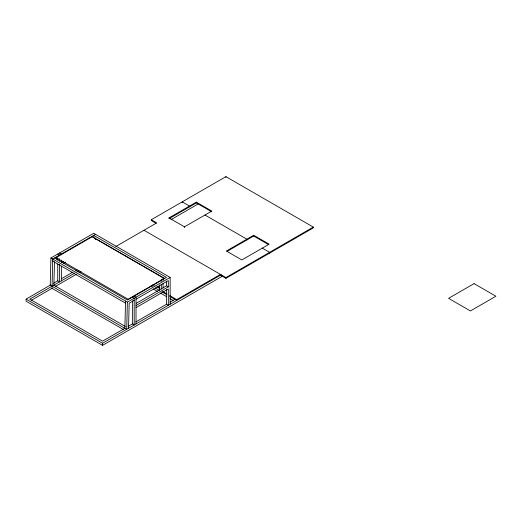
<?xml version="1.0" encoding="UTF-8"?>
<svg xmlns="http://www.w3.org/2000/svg" width="522" height="522" viewBox="0 0 522 522"><rect width="100%" height="100%" fill="white"/><g stroke="black" fill="none" stroke-linecap="round" stroke-linejoin="round"><path stroke-width="0.78" d="M170.159 277.423L93.692 233.275L50.908 257.979L50.223 285.175L126.689 329.323L127.375 302.127L170.159 277.423L170.159 304.228M95.513 234.326L52.729 259.029L52.043 288.327L123.466 329.565M54.503 261.698L53.864 285.175L125.293 326.413M128.51 328.273L129.195 303.178L134.2 300.287M56.428 258.997L57.674 258.273M63.482 261.228L61.374 262.442L61.374 260.08M63.482 263.329L65.589 262.116M156.045 223.292L151.269 220.532L151.269 219.742L225.915 176.645L313.304 227.103L313.304 227.892L225.915 278.343L220.454 275.192L220.454 274.402L176.756 299.628L169.722 295.569M115.799 246.528L156.73 222.894L151.269 219.742M222.626 276.04L102.566 345.355L26.1 301.207L26.1 299.106L50.817 284.836M53.642 283.205L57.883 280.758M61.413 278.715L72.708 272.19M75.533 270.559L76.949 269.743M169.017 217.902L196.331 202.138L211.808 211.071L184.494 226.835L169.017 217.902L169.017 218.692M74.842 273.065L29.741 299.106L102.566 341.147L124.869 328.273L125.554 301.077L125.554 303.178L52.729 261.13L52.729 259.029M76.936 271.851L79.037 270.644M169.565 218.372L196.357 202.908L211.808 211.86M31.137 300.404L52.043 288.327M55.26 286.474L76.238 274.363M79.037 272.745L81.132 271.531M170.981 219.664L198.471 203.795M136.02 299.236L168.338 280.575L168.338 286.885L136.02 305.54M253.679 235.246L226.372 251.017L241.849 259.949L269.156 244.179L253.679 235.246L253.679 236.035L227.077 251.395M136.307 303.275L166.518 285.834L168.338 286.885M136.02 307.647L168.338 288.986L168.338 305.279L166.518 304.228L135.779 321.976M128.086 326.413L132.986 323.588M170.042 302.192L174.935 299.367M26.1 299.106L102.566 343.254L221.211 274.755M143.987 230.254L225.915 277.554L313.304 227.103M253.679 236.035L268.452 244.564M204.976 215.012L246.854 239.187L246.854 239.976M262.331 248.126L269.613 252.328L269.613 253.118M164.417 278.311L93.692 237.477L93.692 235.376L166.518 277.423L127.375 300.026L54.549 257.979M157.5 286.408L159.601 287.622M152.907 284.549L154.303 285.351M156.802 286.793L159.601 288.412M162.688 291.504L166.91 293.945M151.086 285.599L152.483 286.402M155.275 288.013L159.464 290.434L159.464 284.914M161.964 291.876L166.91 294.734M169.722 296.359L176.756 300.418L176.756 299.628M153.227 288.934L157.429 291.361M160.234 292.979L166.538 296.62M170.035 298.636L173.539 300.659M59.554 252.987L61.374 254.038M134.2 296.078L136.02 297.135L136.02 323.934M57.733 254.038L59.554 255.088M132.379 297.135L134.2 298.186L134.2 324.991L132.379 323.934L132.379 300.829M50.908 257.979L127.375 302.127M225.915 176.645L225.915 177.434M225.915 277.554L225.915 278.343M196.331 202.138L196.331 202.927M189.506 206.869L189.506 206.079L182.217 201.87L182.217 202.66M184.494 226.835L184.494 227.625M166.518 281.104L166.518 285.834M166.518 289.566L166.518 304.228M163.105 280.412L163.105 278.872L161.285 279.923L161.285 281.462M163.105 283.492L163.105 288.118M161.285 284.542L161.285 289.168M102.566 343.254L102.566 345.355M95.513 238.025L95.513 239.618M61.374 266.174L61.374 280.843M59.554 258.781L59.554 261.176M59.554 264.36L59.554 281.893L57.733 280.843L57.733 264.106M57.733 257.731L57.733 260.119M92.087 236.805L56.037 257.62L128.138 299.243L164.182 278.428L92.087 236.805M474.054 283.622L448.561 298.336L470.413 310.949L495.9 296.235L474.054 283.622"/></g></svg>
